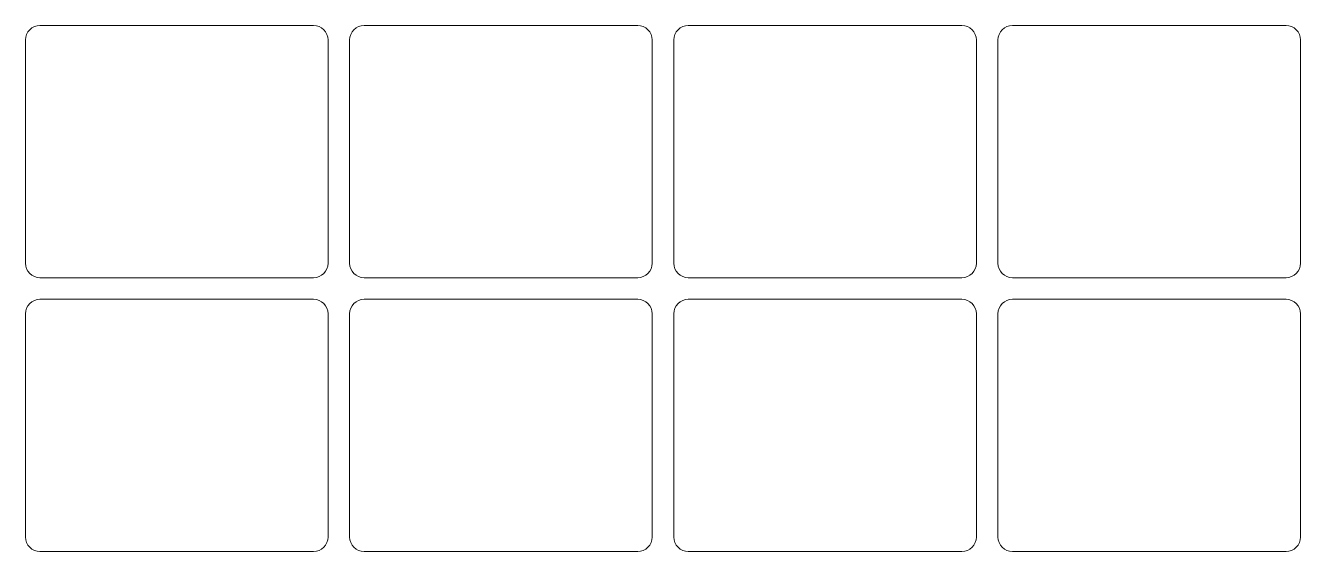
# Model space of a CAD drawing. Header units: millimetres. Extents: x 5 to 182, y 5 to 78.
import ezdxf

# ---------------------------------------------------------------- set-up
doc = ezdxf.new("R2010")
doc.units = ezdxf.units.MM
doc.layers.add('CUT', color=1, linetype='Continuous', lineweight=0)

msp = doc.modelspace()

# ---------------------------------------------------------------- linework, layer by layer
at = {"layer": 'CUT'}
for points in [[(7, 43), (45, 43, 0.414214), (47, 45), (47, 76, 0.414214), (45, 78), (7, 78, 0.414214), (5, 76), (5, 45, 0.414214)], [(52, 43), (90, 43, 0.414214), (92, 45), (92, 76, 0.414214), (90, 78), (52, 78, 0.414214), (50, 76), (50, 45, 0.414214)], [(97, 43), (135, 43, 0.414214), (137, 45), (137, 76, 0.414214), (135, 78), (97, 78, 0.414214), (95, 76), (95, 45, 0.414214)], [(142, 43), (180, 43, 0.414214), (182, 45), (182, 76, 0.414214), (180, 78), (142, 78, 0.414214), (140, 76), (140, 45, 0.414214)], [(7, 5), (45, 5, 0.414214), (47, 7), (47, 38, 0.414214), (45, 40), (7, 40, 0.414214), (5, 38), (5, 7, 0.414214)], [(52, 5), (90, 5, 0.414214), (92, 7), (92, 38, 0.414214), (90, 40), (52, 40, 0.414214), (50, 38), (50, 7, 0.414214)], [(97, 5), (135, 5, 0.414214), (137, 7), (137, 38, 0.414214), (135, 40), (97, 40, 0.414214), (95, 38), (95, 7, 0.414214)], [(142, 5), (180, 5, 0.414214), (182, 7), (182, 38, 0.414214), (180, 40), (142, 40, 0.414214), (140, 38), (140, 7, 0.414214)]]:
    msp.add_lwpolyline(points, format="xyb", close=True, dxfattribs=at)

doc.saveas('drawing.dxf')
